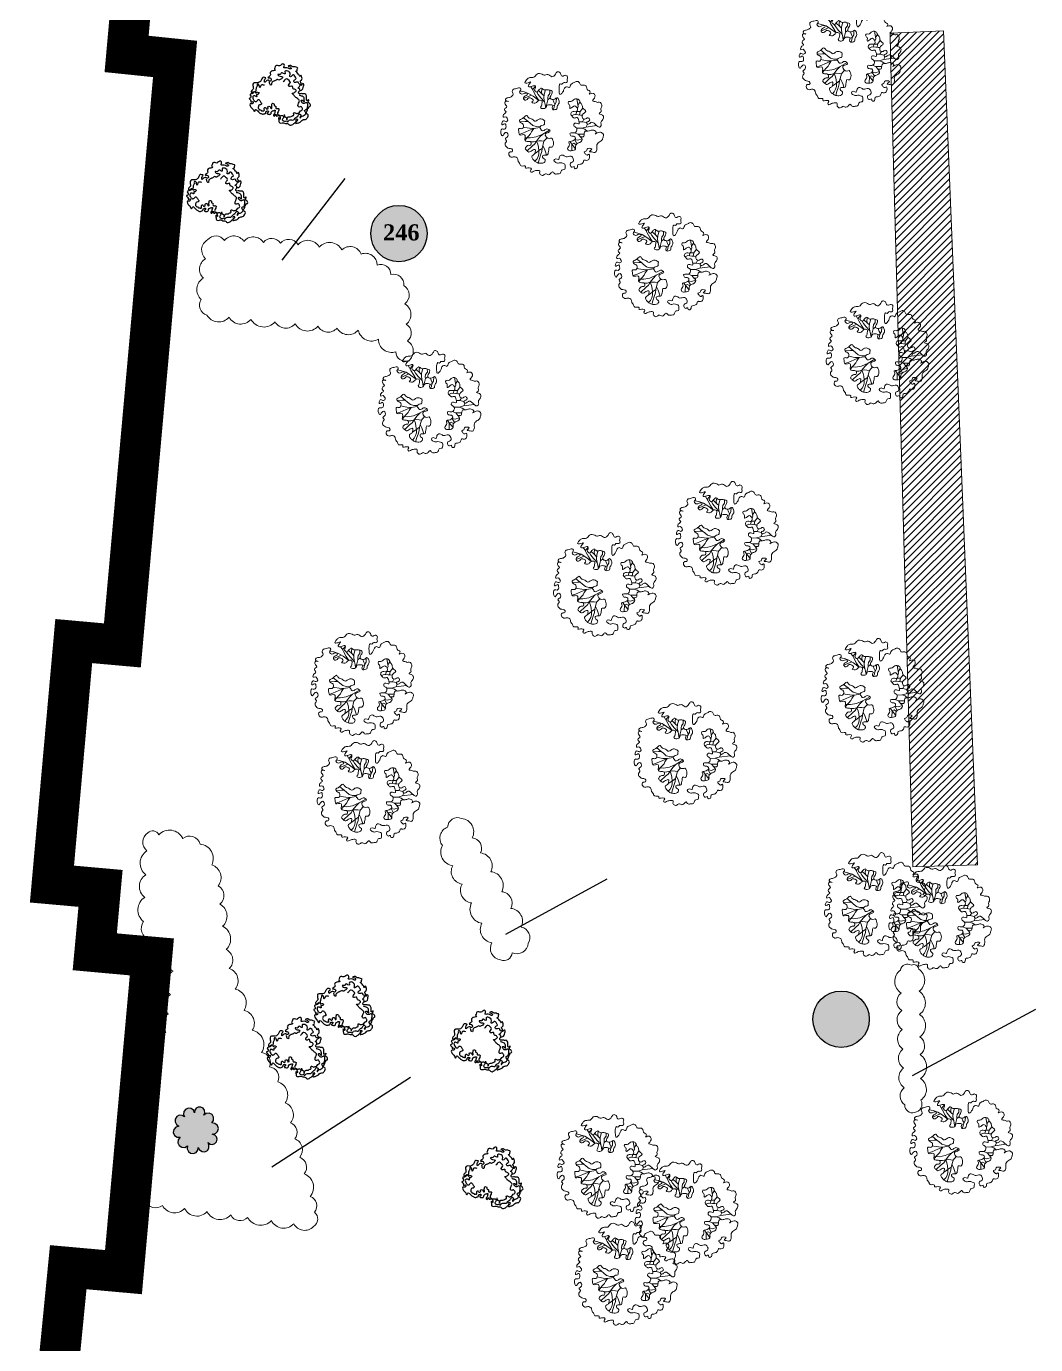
# Model space of a CAD drawing. Header units: metres. Extents: x 180 to 3220, y 13789 to 15035.
# Drawn here: x 719.06 to 743.88, y 14815.45 to 14847.87 of the extents above; entities that cross this region are included whole.
import ezdxf

# ---------------------------------------------------------------- set-up
doc = ezdxf.new("R2010")
doc.units = ezdxf.units.M
doc.header["$MEASUREMENT"] = 0
doc.linetypes.add('482 Границы районов', pattern=[5, 3, -1, 0, -1])
for name, color, linetype in [('!!!_1. Дендра_выноски_вырубка', 7, 'Continuous'), ('!!!_1. Дендра_выноски_сохранить', 7, 'Continuous'), ('!!!_Условные обозначения на ЛИСТ', 7, 'Continuous'), ('0 Хранение снега', 7, 'Continuous'), ('04 Дендроплан (существующие растения)', 7, 'Continuous'), ('04 Дендроплан (удаление)', 240, 'Continuous'), ('04 План (существующие кустарники)', 7, 'Continuous'), ('50 Дендроплан - Деревья вырубаемые', 7, 'Continuous')]:
    doc.layers.add(name, color=color, linetype=linetype)
doc.layers.get('50 Дендроплан - Деревья вырубаемые').off()
doc.styles.get("Standard").update_dxf_attribs({"font": 'arial.ttf'})

# ---------------------------------------------------------------- blocks, each defined once
blk = doc.blocks.new('A$C442D7FB9')
at = {"layer": '04 Дендроплан (удаление)', "lineweight": 30}
h = blk.add_hatch(color=0, dxfattribs=at)
h.dxf.hatch_style = 1
edge = h.paths.add_edge_path()
edge.add_arc((0, 0), 0.5, 0, 360)
at = {"layer": '04 Дендроплан (удаление)', "color": 0, "lineweight": 30}
blk.add_circle((0, 0), 0.5, dxfattribs=at)
blk = doc.blocks.new('A$Cb4aaf1f0')
at = {"layer": '04 Дендроплан (удаление)'}
h = blk.add_hatch(color=0, dxfattribs=at)
h.dxf.hatch_style = 1
h.paths.add_polyline_path([(0.394, 0.178), (0.394, 0.178), (0.436, 0.242), (0.436, 0.32), (0.397, 0.387), (0.33, 0.422), (0.253, 0.414), (0.192, 0.37), (0.217, 0.426), (0.211, 0.489), (0.177, 0.539), (0.122, 0.568), (0.06, 0.568), (0.008, 0.54), (-0.026, 0.489), (-0.033, 0.426), (-0.06, 0.49), (-0.116, 0.532), (-0.185, 0.541), (-0.25, 0.515), (-0.293, 0.46), (-0.304, 0.39), (-0.279, 0.326), (-0.339, 0.363), (-0.408, 0.366), (-0.47, 0.333), (-0.508, 0.273), (-0.512, 0.204), (-0.48, 0.14), (-0.423, 0.102), (-0.496, 0.077), (-0.545, 0.018), (-0.555, -0.058), (-0.523, -0.128), (-0.46, -0.17), (-0.383, -0.173), (-0.432, -0.233), (-0.441, -0.309), (-0.41, -0.379), (-0.346, -0.421), (-0.271, -0.424), (-0.203, -0.385), (-0.213, -0.455), (-0.185, -0.52), (-0.131, -0.562), (-0.061, -0.573), (0.004, -0.548), (0.048, -0.493), (0.06, -0.425), (0.093, -0.486), (0.151, -0.524), (0.221, -0.528), (0.283, -0.497), (0.322, -0.44), (0.322, -0.358), (0.298, -0.306), (0.348, -0.343), (0.409, -0.351), (0.467, -0.33), (0.508, -0.284), (0.522, -0.223), (0.506, -0.164), (0.462, -0.119), (0.403, -0.1), (0.48, -0.084), (0.535, -0.03), (0.553, 0.044), (0.53, 0.119), (0.47, 0.168)])
at = {"layer": '04 Дендроплан (удаление)', "flags": 128}
blk.add_lwpolyline([(0.394, 0.178), (0.394, 0.178), (0.436, 0.242), (0.436, 0.32), (0.397, 0.387), (0.33, 0.422), (0.253, 0.414), (0.192, 0.37), (0.217, 0.426), (0.211, 0.489), (0.177, 0.539), (0.122, 0.568), (0.06, 0.568), (0.008, 0.54), (-0.026, 0.489), (-0.033, 0.426), (-0.06, 0.49), (-0.116, 0.532), (-0.185, 0.541), (-0.25, 0.515), (-0.293, 0.46), (-0.304, 0.39), (-0.279, 0.326), (-0.339, 0.363), (-0.408, 0.366), (-0.47, 0.333), (-0.508, 0.273), (-0.512, 0.204), (-0.48, 0.14), (-0.423, 0.102), (-0.496, 0.077), (-0.545, 0.018), (-0.555, -0.058), (-0.523, -0.128), (-0.46, -0.17), (-0.383, -0.173), (-0.432, -0.233), (-0.441, -0.309), (-0.41, -0.379), (-0.346, -0.421), (-0.271, -0.424), (-0.203, -0.385), (-0.213, -0.455), (-0.185, -0.52), (-0.131, -0.562), (-0.061, -0.573), (0.004, -0.548), (0.048, -0.493), (0.06, -0.425), (0.093, -0.486), (0.151, -0.524), (0.221, -0.528), (0.283, -0.497), (0.322, -0.44), (0.322, -0.358), (0.298, -0.306), (0.348, -0.343), (0.409, -0.351), (0.467, -0.33), (0.508, -0.284), (0.522, -0.223), (0.506, -0.164), (0.462, -0.119), (0.403, -0.1), (0.48, -0.084), (0.535, -0.03), (0.553, 0.044), (0.53, 0.119), (0.47, 0.168)], close=True, dxfattribs=at)
blk = doc.blocks.new('Лиственное дерево существующее')
at = {"color": 114, "lineweight": 0}
for p, q in [((-1.275, 1.287), (-1.119, 1.252)), ((-0.829, 1.124), (-1.138, 0.99)), ((-1.119, 1.252), (-0.938, 1.195)), ((-0.938, 1.195), (-0.761, 1.08)), ((-0.799, 1.368), (-0.859, 1.458)), ((-0.751, 1.267), (-0.799, 1.368)), ((-0.782, 1.333), (-0.669, 1.479)), ((-0.761, 1.08), (-0.541, 0.917)), ((-0.639, 1.076), (-0.751, 1.267)), ((-0.541, 0.917), (-0.639, 1.076)), ((-0.62, 1.247), (-0.563, 1.155)), ((-0.563, 1.155), (-0.46, 1.026)), ((-0.403, 1.17), (-0.548, 1.306)), ((-0.427, 1.275), (-0.411, 1.393)), ((-0.415, 1.181), (-0.427, 1.275)), ((-0.334, 1.1), (-0.403, 1.17)), ((-0.337, 1.006), (-0.332, 1.162)), ((-0.332, 1.162), (-0.28, 1.33)), ((-0.183, 1.016), (-0.173, 1.105)), ((-0.173, 1.105), (-0.103, 1.192)), ((-0.103, 1.192), (-0.105, 1.321)), ((-0.46, 1.026), (-0.309, 0.866)), ((-0.309, 0.866), (-0.337, 1.006)), ((-0.285, 0.754), (-0.309, 0.866)), ((-0.266, 0.631), (-0.285, 0.754)), ((-0.266, 0.631), (-0.221, 0.786)), ((-0.221, 0.786), (-0.18, 0.943)), ((-0.18, 0.943), (-0.183, 1.016)), ((-0.18, 0.943), (-0.086, 1.015)), ((0.011, 0.712), (0.08, 0.738)), ((0.058, 0.845), (0.018, 0.955)), ((0.027, 0.553), (0.067, 0.65)), ((0.098, 0.768), (0.058, 0.845)), ((0.067, 0.65), (0.08, 0.738)), ((0.08, 0.738), (0.145, 0.845)), ((0.145, 0.845), (0.151, 1.018)), ((1.012, 0.68), (0.961, 0.98)), ((0.98, 0.595), (1.012, 0.68)), ((1.002, 0.737), (1.083, 0.859)), ((1.191, 0.617), (1.088, 0.479)), ((-1.081, 0.093), (-1.287, 0.08)), ((-0.976, 0.096), (-1.147, 0.235)), ((-0.973, 0.093), (-1.081, 0.093)), ((-0.885, 0.021), (-0.976, 0.096)), ((-0.772, -0.073), (-0.885, 0.021)), ((0.748, 0.317), (0.854, 0.368)), ((0.854, 0.368), (1.012, 0.353)), ((0.912, 0.363), (0.952, 0.477)), ((1.088, 0.479), (0.952, 0.477)), ((1.012, 0.353), (1.103, 0.344)), ((1.044, 0.078), (1.18, 0.078)), ((1.088, 0.479), (1.064, 0.348)), ((1.103, 0.344), (1.176, 0.338)), ((1.18, 0.078), (1.236, 0.183)), ((1.18, 0.078), (1.336, 0.043)), ((-1.169, -0.374), (-1.309, -0.418)), ((-0.931, -0.27), (-1.169, -0.374)), ((-1.091, -0.147), (-1.147, -0.134)), ((-0.91, -0.179), (-1.091, -0.147)), ((-0.95, -0.489), (-1.084, -0.647)), ((-0.86, -0.395), (-0.95, -0.489)), ((-0.739, -0.188), (-0.931, -0.27)), ((-0.739, -0.188), (-0.91, -0.179)), ((-0.821, -0.312), (-0.86, -0.395)), ((-0.739, -0.188), (-0.821, -0.312)), ((-0.638, -0.11), (-0.772, -0.073)), ((-0.5, -0.151), (-0.739, -0.188)), ((-0.386, -0.406), (-0.641, -0.519)), ((-0.489, -0.116), (-0.638, -0.11)), ((-0.386, -0.406), (-0.514, -0.534)), ((-0.113, -0.252), (-0.386, -0.406)), ((0.87, -0.356), (1.013, -0.408)), ((0.953, -0.18), (1.158, -0.176)), ((1.013, -0.408), (1.247, -0.408)), ((1.013, -0.408), (1.096, -0.512)), ((1.158, -0.176), (1.317, -0.128)), ((1.158, -0.176), (1.267, -0.218)), ((1.267, -0.218), (1.367, -0.287)), ((1.317, -0.128), (1.739, -0.074)), ((1.328, -0.127), (1.373, -0.019)), ((-0.882, -0.56), (-1.076, -0.551)), ((-0.804, -0.883), (-0.997, -1.067)), ((-0.641, -0.519), (-0.882, -0.56)), ((-0.75, -0.714), (-0.864, -0.716)), ((-0.699, -0.796), (-0.804, -0.883)), ((-0.624, -0.681), (-0.75, -0.714)), ((-0.624, -0.681), (-0.699, -0.796)), ((-0.514, -0.534), (-0.624, -0.681)), ((-0.525, -0.67), (-0.624, -0.681)), ((-0.624, -0.681), (-0.572, -0.807)), ((-0.572, -0.807), (-0.55, -0.923)), ((-0.55, -0.923), (-0.535, -1.06)), ((-0.408, -0.969), (-0.532, -1.058)), ((-0.427, -0.678), (-0.525, -0.67)), ((-0.335, -0.691), (-0.427, -0.678)), ((-0.408, -0.969), (-0.422, -1.093)), ((-0.335, -0.691), (-0.408, -0.969)), ((-0.381, -0.865), (-0.316, -0.99)), ((-0.212, -0.551), (-0.335, -0.691)), ((-0.316, -0.99), (-0.275, -1.107)), ((0.682, -0.698), (0.762, -0.798)), ((0.762, -0.798), (0.755, -1.059)), ((0.762, -0.798), (0.835, -0.77)), ((0.762, -0.798), (0.907, -0.988)), ((0.835, -0.77), (0.929, -0.824)), ((0.873, -0.622), (0.961, -0.786)), ((0.873, -0.622), (0.993, -0.651)), ((0.993, -0.651), (1.163, -0.596)), ((-0.629, -1.132), (-0.696, -1.173)), ((-0.622, -1.395), (-0.691, -1.474)), ((-0.532, -1.058), (-0.629, -1.132)), ((-0.566, -1.298), (-0.622, -1.395)), ((-0.535, -1.187), (-0.566, -1.298)), ((-0.515, -1.373), (-0.564, -1.545)), ((-0.535, -1.06), (-0.535, -1.187)), ((-0.47, -1.242), (-0.515, -1.373)), ((-0.422, -1.093), (-0.47, -1.242)), ((-0.275, -1.107), (-0.238, -1.23))]:
    blk.add_line(p, q, dxfattribs=at)
for points, knots in [([(-1.863, -0.802), (-1.881, -0.757), (-1.747, -0.684), (-1.911, -0.574), (-1.692, -0.517), (-1.79, -0.294), (-1.907, -0.385), (-1.984, -0.55), (-2.059, -0.321), (-1.999, -0.175), (-1.894, -0.235), (-1.819, -0.16), (-1.828, -0.083), (-1.849, 0.055), (-2.007, -0.094), (-1.999, 0.047), (-1.938, 0.153), (-1.832, 0.046), (-1.733, 0.144), (-1.793, 0.214), (-1.838, 0.303), (-1.955, 0.22), (-1.946, 0.341), (-1.898, 0.392), (-1.788, 0.464), (-1.907, 0.519), (-1.872, 0.623), (-1.76, 0.663), (-1.864, 0.745), (-1.889, 0.84), (-1.824, 0.904), (-1.659, 0.854), (-1.891, 0.903), (-1.808, 1.034), (-1.683, 1.022), (-1.589, 1.081), (-1.522, 1.172), (-1.609, 1.251), (-1.548, 1.37), (-1.423, 1.371), (-1.266, 1.445), (-1.233, 1.311), (-1.326, 1.255), (-1.263, 1.188), (-1.194, 1.144), (-1.114, 1.199), (-1.035, 1.222), (-0.951, 1.163), (-1.052, 1.106), (-1.123, 1.075), (-1.151, 0.983), (-1.088, 0.91), (-0.99, 0.942), (-0.937, 1.041), (-0.833, 0.999), (-0.758, 0.957), (-0.756, 0.875), (-0.858, 0.837), (-0.695, 0.783), (-0.611, 0.852), (-0.527, 0.951), (-0.375, 0.902), (-0.426, 0.79), (-0.418, 0.708), (-0.488, 0.654), (-0.425, 0.592), (-0.354, 0.593), (-0.251, 0.613), (-0.225, 0.746), (-0.105, 0.754), (0.053, 0.733), (-0.044, 0.628), (0.019, 0.538), (0.099, 0.557), (0.195, 0.575), (0.173, 0.707), (0.273, 0.796), (0.262, 0.925), (0.181, 1.071), (0.093, 0.951), (-0.002, 0.952), (-0.083, 0.981), (-0.098, 1.072), (-0.033, 1.146), (0.02, 1.288), (-0.113, 1.322), (-0.213, 1.354), (-0.344, 1.304), (-0.427, 1.44), (-0.522, 1.344), (-0.56, 1.288), (-0.617, 1.228), (-0.671, 1.281), (-0.73, 1.337), (-0.664, 1.401), (-0.662, 1.525), (-0.806, 1.471), (-0.975, 1.423), (-0.933, 1.56), (-0.796, 1.69), (-0.974, 1.592), (-1.114, 1.604), (-1.027, 1.718), (-0.966, 1.811), (-0.835, 1.824), (-0.696, 1.818), (-0.625, 1.999), (-0.435, 1.978), (-0.317, 1.874), (-0.169, 1.993), (-0.037, 1.791), (0.118, 1.927), (0.171, 2.072), (0.331, 2.017), (0.32, 1.881), (0.433, 1.862), (0.5, 1.939), (0.63, 1.849), (0.551, 1.757), (0.61, 1.682), (0.54, 1.583), (0.423, 1.658), (0.38, 1.528), (0.285, 1.601), (0.255, 1.442), (0.259, 1.344), (0.267, 1.066), (0.442, 1.277), (0.452, 1.397), (0.554, 1.491), (0.691, 1.367), (0.706, 1.583), (0.847, 1.604), (0.949, 1.69), (1.08, 1.634), (1.107, 1.482), (1.251, 1.539), (1.364, 1.464), (1.332, 1.318), (1.543, 1.296), (1.4, 1.122), (1.6, 1.263), (1.746, 1.049), (1.497, 0.884), (1.694, 0.879), (1.77, 0.828), (1.885, 0.882), (1.984, 0.691), (1.87, 0.579), (1.951, 0.461), (1.781, 0.392), (1.935, 0.365), (2.026, 0.299), (1.993, 0.151), (1.874, 0.063), (1.942, -0.057), (1.852, -0.164), (1.705, -0.058), (1.57, 0.123), (1.46, -0.006), (1.368, -0.037), (1.309, 0.063), (1.418, 0.081), (1.488, 0.156), (1.387, 0.288), (1.293, 0.151), (1.168, 0.211), (1.158, 0.338), (1.232, 0.414), (1.37, 0.508), (1.152, 0.589), (1.19, 0.754), (1.08, 0.827), (1.07, 0.942), (0.965, 0.989), (0.834, 0.976), (0.764, 0.841), (0.611, 0.902), (0.608, 0.768), (0.711, 0.734), (0.641, 0.537), (0.789, 0.661), (0.881, 0.732), (0.967, 0.639), (0.997, 0.553), (0.953, 0.449), (0.855, 0.484), (0.758, 0.479), (0.688, 0.371), (0.775, 0.293), (0.847, 0.19), (0.983, 0.282), (1.029, 0.149), (1.046, 0.081), (1.054, -0.055), (0.876, 0.088), (0.805, -0.111), (0.954, -0.136), (0.971, -0.254), (0.916, -0.36), (0.806, -0.365), (0.663, -0.342), (0.715, -0.526), (0.851, -0.462), (0.924, -0.585), (0.833, -0.657), (0.756, -0.694), (0.608, -0.696), (0.717, -0.859), (0.553, -0.942), (0.629, -1.071), (0.741, -1.059), (0.834, -1.056), (0.93, -0.996), (0.884, -0.867), (0.981, -0.75), (1.119, -0.739), (1.208, -0.591), (1.044, -0.489), (1.259, -0.545), (1.236, -0.392), (1.278, -0.271), (1.407, -0.301), (1.52, -0.244), (1.647, -0.243), (1.757, -0.342), (1.628, -0.447), (1.834, -0.304), (1.938, -0.341), (2.024, -0.427), (1.983, -0.534), (1.959, -0.679), (1.81, -0.72), (1.719, -0.862), (1.775, -0.997), (1.685, -1.157), (1.583, -1.102), (1.385, -1.113), (1.618, -0.979), (1.443, -0.96), (1.345, -0.98), (1.358, -1.093), (1.215, -1.09), (1.3, -1.192), (1.368, -1.263), (1.45, -1.161), (1.466, -1.327), (1.427, -1.431), (1.321, -1.45), (1.23, -1.407), (1.216, -1.557), (1.107, -1.596), (0.975, -1.601), (0.989, -1.703), (0.947, -1.778), (0.841, -1.769), (0.866, -1.645), (0.75, -1.749), (0.684, -1.637), (0.696, -1.538), (0.781, -1.521), (0.846, -1.457), (0.816, -1.355), (0.745, -1.251), (0.631, -1.287), (0.523, -1.314), (0.445, -1.241), (0.335, -1.218), (0.262, -1.295), (0.252, -1.455), (0.133, -1.345), (0.026, -1.44), (0.118, -1.522), (0.208, -1.565), (0.318, -1.52), (0.405, -1.554), (0.514, -1.588), (0.498, -1.691), (0.507, -1.814), (0.369, -1.786), (0.336, -1.883), (0.301, -1.974), (0.195, -1.957), (0.081, -2.01), (0.01, -1.844), (-0.069, -1.968), (-0.163, -2.035), (-0.279, -1.927), (-0.37, -2.065), (-0.477, -2.008), (-0.522, -1.934), (-0.473, -1.822), (-0.649, -1.838), (-0.74, -1.86), (-0.831, -1.93), (-0.905, -1.848), (-0.791, -1.771), (-0.94, -1.709), (-1.095, -1.791), (-1.036, -1.621), (-1.266, -1.715), (-1.272, -1.547), (-1.369, -1.482), (-1.348, -1.343), (-1.503, -1.274), (-1.621, -1.34), (-1.705, -1.268), (-1.734, -1.19), (-1.693, -1.089), (-1.578, -1.13), (-1.56, -1.01), (-1.655, -0.965), (-1.758, -0.976), (-1.811, -0.902), (-1.875, -0.857), (-1.857, -0.816), (-1.863, -0.802)], [0, 0, 0, 0, 0.144623, 0.231167, 0.368861, 0.533358, 0.626687, 0.740408, 0.935226, 1.031861, 1.128241, 1.198256, 1.294402, 1.368689, 1.507955, 1.574673, 1.679777, 1.79119, 1.883627, 1.959993, 2.039207, 2.131319, 2.201489, 2.277769, 2.379891, 2.45347, 2.54984, 2.629417, 2.713756, 2.836131, 2.877797, 2.974434, 3.098533, 3.174839, 3.310795, 3.448506, 3.489216, 3.62255, 3.689433, 3.833718, 3.988827, 4.05943, 4.152735, 4.217846, 4.281087, 4.383199, 4.466591, 4.525335, 4.60464, 4.706041, 4.777196, 4.850967, 4.941557, 5.035937, 5.13954, 5.219117, 5.28068, 5.339424, 5.435055, 5.564599, 5.681514, 5.792988, 5.892227, 5.976975, 6.036908, 6.095646, 6.173749, 6.252212, 6.380922, 6.484525, 6.602635, 6.692872, 6.777965, 6.844717, 6.928444, 7.02051, 7.167213, 7.282, 7.407383, 7.507264, 7.609206, 7.678412, 7.741177, 7.842553, 7.980652, 8.063007, 8.187574, 8.307662, 8.420868, 8.524456, 8.606097, 8.65359, 8.733663, 8.78115, 8.875736, 8.947733, 9.070923, 9.223371, 9.297752, 9.425798, 9.577891, 9.656402, 9.742281, 9.880076, 10.010368, 10.101704, 10.271449, 10.469408, 10.556507, 10.704089, 10.878467, 11.055291, 11.171089, 11.284149, 11.417731, 11.482645, 11.567427, 11.68373, 11.77169, 11.843492, 11.921933, 12.039354, 12.124248, 12.185085, 12.279334, 12.442083, 12.611011, 12.797738, 12.921046, 13.015017, 13.129765, 13.27535, 13.406716, 13.521304, 13.644281, 13.753137, 13.886642, 13.991763, 14.093139, 14.248215, 14.338926, 14.451134, 14.636917, 14.813923, 14.953979, 15.006047, 15.083831, 15.270441, 15.402543, 15.48891, 15.598301, 15.682028, 15.794092, 15.927518, 16.058446, 16.173604, 16.260996, 16.378012, 16.633999, 16.747204, 16.817387, 16.885538, 16.980265, 17.054418, 17.157369, 17.299589, 17.380857, 17.502298, 17.608515, 17.708493, 17.875073, 18.018008, 18.132164, 18.220812, 18.330672, 18.42764, 18.594846, 18.685597, 18.781631, 18.83834, 18.974753, 19.095535, 19.196942, 19.302834, 19.396624, 19.471771, 19.573189, 19.64865, 19.757506, 19.853667, 19.959896, 20.083661, 20.173311, 20.285247, 20.335982, 20.497146, 20.604648, 20.73546, 20.822811, 20.919446, 21.052361, 21.138111, 21.251311, 21.378508, 21.468801, 21.559641, 21.663684, 21.760796, 21.866457, 22.044178, 22.114637, 22.23047, 22.341438, 22.400666, 22.529106, 22.668332, 22.783263, 22.938439, 23.01956, 23.126312, 23.267144, 23.355432, 23.45979, 23.589203, 23.728577, 23.835857, 23.898351, 24.043906, 24.189962, 24.256212, 24.371649, 24.490581, 24.67199, 24.766696, 24.956099, 25.083087, 25.169948, 25.292933, 25.419422, 25.526836, 25.615518, 25.691414, 25.778638, 25.869312, 25.961297, 26.024928, 26.121298, 26.263466, 26.360434, 26.407027, 26.517617, 26.650303, 26.74818, 26.826653, 26.905094, 26.978885, 27.046871, 27.126191, 27.241376, 27.314599, 27.389769, 27.472839, 27.551312, 27.683547, 27.788448, 27.871841, 27.999501, 28.077604, 28.175679, 28.291585, 28.394565, 28.492933, 28.567087, 28.697918, 28.77954, 28.894137, 28.975271, 29.07451, 29.169691, 29.264917, 29.370694, 29.435998, 29.525045, 29.645134, 29.756428, 29.862319, 29.956635, 30.074745, 30.200153, 30.306664, 30.366297, 30.449133, 30.570729, 30.713328, 30.79014, 30.852634, 30.945669, 31.037541, 31.189615, 31.243213, 31.410359, 31.536232, 31.621622, 31.733558, 31.886269, 32.00739, 32.09115, 32.172123, 32.250875, 32.347965, 32.418568, 32.512539, 32.612542, 32.705135, 32.769699, 32.813194, 32.813194, 32.813194, 32.813194]), ([(-0.602, -1.531), (-0.637, -1.511), (-0.708, -1.467), (-0.788, -1.386), (-0.835, -1.244), (-0.712, -1.219), (-0.678, -1.13), (-0.654, -0.981), (-0.819, -1.048), (-0.915, -1.145), (-1.007, -1.056), (-1.104, -0.978), (-1.018, -0.888), (-0.949, -0.836), (-0.841, -0.875), (-0.83, -0.671), (-0.981, -0.711), (-1.12, -0.654), (-1.057, -0.535), (-1.096, -0.37), (-1.312, -0.5), (-1.319, -0.325), (-1.366, -0.145), (-1.189, -0.222), (-1.133, -0.117), (-1.133, 0.017), (-1.282, 0.029), (-1.313, 0.162), (-1.188, 0.195), (-1.12, 0.258), (-1.017, 0.368), (-0.96, 0.246), (-0.88, 0.2), (-0.773, 0.186), (-0.694, 0.064), (-0.588, 0.147), (-0.489, 0.209), (-0.378, 0.177), (-0.291, 0.112), (-0.324, 0.045), (-0.292, -0.066), (-0.449, -0.048), (-0.518, -0.154), (-0.453, -0.207), (-0.425, -0.292), (-0.309, -0.266), (-0.239, -0.183), (-0.144, -0.218), (-0.058, -0.305), (-0.195, -0.348), (-0.301, -0.387), (-0.272, -0.491), (-0.218, -0.55), (-0.136, -0.606), (-0.023, -0.531), (0.024, -0.659), (0.046, -0.756), (0.034, -0.851), (-0.017, -0.955), (-0.152, -0.883), (-0.141, -1.045), (-0.171, -1.124), (-0.178, -1.235), (-0.287, -1.228), (-0.413, -1.238), (-0.379, -1.369), (-0.286, -1.387), (-0.29, -1.469), (-0.332, -1.538), (-0.429, -1.563), (-0.519, -1.55), (-0.579, -1.545), (-0.602, -1.531)], [0, 0, 0, 0, 0.119147, 0.244704, 0.355195, 0.456841, 0.525213, 0.64652, 0.761794, 0.906015, 0.999107, 1.102214, 1.21292, 1.287506, 1.35766, 1.479239, 1.62773, 1.713089, 1.858081, 1.936445, 2.136108, 2.227757, 2.383509, 2.506371, 2.592801, 2.687321, 2.856666, 2.919037, 3.017629, 3.155387, 3.246677, 3.353704, 3.442539, 3.52579, 3.669986, 3.756325, 3.869148, 4.011227, 4.081037, 4.138722, 4.206699, 4.365743, 4.440415, 4.505889, 4.585073, 4.671725, 4.788569, 4.878809, 4.948708, 5.073582, 5.166391, 5.253695, 5.327262, 5.415765, 5.519566, 5.621336, 5.725491, 5.831081, 5.911981, 6.005594, 6.125346, 6.227321, 6.306075, 6.391977, 6.508685, 6.596002, 6.686109, 6.737432, 6.809051, 6.915906, 7.005912, 7.085383, 7.085383, 7.085383, 7.085383])]:
    blk.add_open_spline(points, degree=3, knots=knots, dxfattribs=at)
blk = doc.blocks.new('A$Cd2c5afdf')
at = {"layer": '04 Дендроплан (существующие растения)', "color": 114}
for points, start_tangent, end_tangent in [([(-0.616, -0.319), (-0.631, -0.351), (-0.647, -0.371), (-0.678, -0.324), (-0.711, -0.286), (-0.748, -0.232), (-0.749, -0.185), (-0.699, -0.182), (-0.674, -0.152), (-0.683, -0.126), (-0.726, -0.143), (-0.733, -0.108), (-0.773, -0.048), (-0.739, -0.035), (-0.734, 0.003), (-0.754, 0.051), (-0.711, 0.067), (-0.641, 0.116), (-0.637, 0.123), (-0.647, 0.125), (-0.693, 0.092), (-0.724, 0.103), (-0.723, 0.125), (-0.674, 0.187), (-0.682, 0.267), (-0.669, 0.327), (-0.625, 0.338), (-0.557, 0.337), (-0.499, 0.37), (-0.462, 0.436), (-0.436, 0.469), (-0.393, 0.466), (-0.361, 0.454), (-0.388, 0.422), (-0.397, 0.373), (-0.395, 0.349), (-0.358, 0.374), (-0.283, 0.388), (-0.275, 0.379), (-0.241, 0.387), (-0.232, 0.414), (-0.249, 0.449), (-0.314, 0.462), (-0.279, 0.491), (-0.246, 0.532), (-0.259, 0.567), (-0.241, 0.607), (-0.204, 0.627), (-0.145, 0.637), (-0.127, 0.652), (-0.15, 0.659), (-0.144, 0.707), (-0.122, 0.756), (-0.079, 0.764), (-0.029, 0.752), (0.017, 0.782), (0.04, 0.797), (0.071, 0.797), (0.085, 0.782), (0.088, 0.741), (0.078, 0.706), (0.117, 0.702), (0.187, 0.696), (0.247, 0.676), (0.261, 0.687), (0.254, 0.705), (0.231, 0.731), (0.185, 0.746), (0.2, 0.753), (0.245, 0.763), (0.298, 0.731), (0.338, 0.732), (0.378, 0.718), (0.419, 0.699), (0.405, 0.67), (0.402, 0.63), (0.369, 0.618), (0.394, 0.599), (0.433, 0.551), (0.457, 0.527), (0.47, 0.492), (0.479, 0.503), (0.495, 0.527), (0.516, 0.495), (0.526, 0.442), (0.51, 0.403), (0.489, 0.385), (0.484, 0.362), (0.506, 0.32), (0.503, 0.272), (0.546, 0.316), (0.57, 0.293), (0.562, 0.249), (0.547, 0.186), (0.513, 0.155), (0.469, 0.14), (0.443, 0.114), (0.44, 0.081), (0.469, 0.065), (0.521, 0.07), (0.557, 0.06), (0.594, 0.063), (0.635, 0.014), (0.639, -0.025), (0.639, -0.073), (0.643, -0.106), (0.694, -0.081), (0.684, -0.116), (0.672, -0.148), (0.709, -0.174), (0.731, -0.205), (0.726, -0.24), (0.696, -0.253), (0.683, -0.291), (0.662, -0.302), (0.662, -0.331), (0.642, -0.374), (0.636, -0.424), (0.673, -0.449), (0.674, -0.485), (0.653, -0.525), (0.627, -0.556), (0.545, -0.575), (0.506, -0.61), (0.443, -0.646), (0.41, -0.655), (0.371, -0.662), (0.372, -0.602), (0.374, -0.571), (0.421, -0.571), (0.413, -0.589), (0.366, -0.633), (0.315, -0.678), (0.277, -0.7), (0.225, -0.707), (0.203, -0.688), (0.17, -0.666), (0.122, -0.665), (0.069, -0.647), (0.036, -0.652), (-0.02, -0.652), (-0.04, -0.631), (-0.044, -0.593), (-0.049, -0.527), (-0.013, -0.562), (-0.022, -0.494), (-0.041, -0.467), (-0.08, -0.476), (-0.103, -0.482), (-0.116, -0.434), (-0.137, -0.473), (-0.166, -0.481), (-0.174, -0.461), (-0.151, -0.423), (-0.142, -0.381), (-0.135, -0.34), (-0.169, -0.346), (-0.197, -0.355), (-0.23, -0.39), (-0.237, -0.423), (-0.263, -0.441), (-0.303, -0.435), (-0.325, -0.43), (-0.332, -0.409), (-0.319, -0.401), (-0.302, -0.382), (-0.305, -0.358), (-0.33, -0.361), (-0.357, -0.365), (-0.364, -0.397), (-0.375, -0.417), (-0.397, -0.424), (-0.431, -0.436), (-0.466, -0.43), (-0.497, -0.416), (-0.526, -0.398), (-0.547, -0.376), (-0.582, -0.341), (-0.616, -0.319)], (-0.978083, 0.208214), (-0.978083, 0.208214)), ([(0.466, 0.153), (0.468, 0.175), (0.428, 0.204), (0.455, 0.234), (0.473, 0.258), (0.476, 0.296), (0.444, 0.315), (0.433, 0.347), (0.385, 0.348), (0.343, 0.344), (0.323, 0.367), (0.331, 0.398), (0.382, 0.441), (0.363, 0.472), (0.331, 0.521), (0.302, 0.528), (0.258, 0.491), (0.228, 0.488), (0.229, 0.51), (0.23, 0.576), (0.198, 0.611), (0.147, 0.629), (0.115, 0.623), (0.102, 0.601), (0.108, 0.556), (0.07, 0.562), (0.037, 0.581), (0.013, 0.573), (-0.014, 0.539), (-0.069, 0.542), (-0.062, 0.521), (-0.016, 0.496), (0.047, 0.48), (0.022, 0.436), (-0.016, 0.417), (-0.047, 0.403), (-0.075, 0.419), (-0.11, 0.402), (-0.142, 0.384), (-0.167, 0.376), (-0.207, 0.352), (-0.226, 0.32), (-0.233, 0.274), (-0.261, 0.291), (-0.273, 0.329), (-0.279, 0.356)], (0.359015, 0.933332), (0.017504, 0.999847)), ([(0.087, -0.446), (0.102, -0.5), (0.135, -0.513), (0.146, -0.55), (0.153, -0.576), (0.171, -0.521), (0.207, -0.5), (0.261, -0.495), (0.297, -0.472), (0.318, -0.467), (0.324, -0.4), (0.358, -0.405), (0.39, -0.421), (0.425, -0.411), (0.455, -0.405), (0.489, -0.357), (0.533, -0.333), (0.535, -0.296), (0.52, -0.27), (0.497, -0.245), (0.461, -0.262), (0.428, -0.247), (0.428, -0.198), (0.452, -0.137), (0.461, -0.11), (0.444, -0.079), (0.412, -0.052), (0.339, 0.008), (0.316, 0.039), (0.281, 0.081), (0.323, 0.085), (0.358, 0.111), (0.38, 0.135), (0.341, 0.179), (0.31, 0.187), (0.285, 0.255), (0.235, 0.244), (0.199, 0.253), (0.208, 0.304), (0.238, 0.345), (0.206, 0.393), (0.151, 0.429), (0.113, 0.417), (0.081, 0.378), (0.061, 0.356)], (0.290361, -0.956917), (-0.678805, -0.734319)), ([(-0.398, 0.275), (-0.442, 0.282), (-0.477, 0.281), (-0.491, 0.258), (-0.515, 0.212), (-0.524, 0.249), (-0.541, 0.29), (-0.561, 0.302), (-0.577, 0.295), (-0.579, 0.253), (-0.594, 0.225), (-0.605, 0.189), (-0.611, 0.152), (-0.615, 0.114), (-0.615, 0.091), (-0.591, 0.096), (-0.554, 0.1), (-0.531, 0.087), (-0.542, 0.062), (-0.559, 0.047), (-0.593, 0.044), (-0.59, 0.014), (-0.591, -0.007), (-0.62, 0.004), (-0.647, 0.014), (-0.678, 0.007), (-0.687, -0.018), (-0.678, -0.067), (-0.653, -0.102), (-0.63, -0.122), (-0.61, -0.125), (-0.584, -0.115), (-0.562, -0.085), (-0.539, -0.078), (-0.514, -0.101), (-0.492, -0.132), (-0.478, -0.159), (-0.468, -0.176), (-0.474, -0.192), (-0.497, -0.204), (-0.537, -0.218), (-0.549, -0.25), (-0.55, -0.289), (-0.531, -0.31), (-0.519, -0.326), (-0.493, -0.327), (-0.468, -0.353), (-0.441, -0.351), (-0.427, -0.358), (-0.403, -0.348), (-0.402, -0.325), (-0.406, -0.304), (-0.397, -0.281), (-0.379, -0.275), (-0.359, -0.294), (-0.339, -0.31), (-0.315, -0.301), (-0.309, -0.282), (-0.314, -0.259), (-0.287, -0.242), (-0.257, -0.255), (-0.247, -0.279), (-0.237, -0.297), (-0.217, -0.287), (-0.221, -0.256), (-0.217, -0.211), (-0.208, -0.171), (-0.184, -0.172), (-0.159, -0.188), (-0.156, -0.219), (-0.132, -0.237), (-0.12, -0.25), (-0.119, -0.288), (-0.1, -0.298), (-0.071, -0.294), (-0.044, -0.307), (-0.045, -0.326), (-0.053, -0.358), (-0.076, -0.407), (-0.078, -0.437), (-0.061, -0.452), (-0.039, -0.456), (-0.016, -0.476), (0.006, -0.473), (0.045, -0.467), (0.068, -0.486), (0.073, -0.515), (0.055, -0.544), (0.041, -0.572), (0.051, -0.59), (0.071, -0.602), (0.119, -0.608), (0.159, -0.608), (0.164, -0.633), (0.182, -0.615), (0.21, -0.584), (0.269, -0.576), (0.318, -0.578), (0.342, -0.556), (0.375, -0.518), (0.417, -0.492), (0.434, -0.468), (0.451, -0.439), (0.474, -0.436), (0.496, -0.455), (0.498, -0.48), (0.473, -0.518), (0.483, -0.536), (0.499, -0.502), (0.551, -0.477), (0.601, -0.446), (0.619, -0.422), (0.609, -0.39), (0.59, -0.35), (0.616, -0.325), (0.642, -0.317), (0.653, -0.288), (0.66, -0.252), (0.665, -0.199), (0.655, -0.17), (0.626, -0.152), (0.597, -0.168), (0.564, -0.174), (0.537, -0.162), (0.511, -0.127), (0.505, -0.096), (0.53, -0.091), (0.55, -0.109), (0.582, -0.13), (0.578, -0.083), (0.575, -0.037), (0.552, -0.006), (0.515, 0.01), (0.47, 0.024), (0.453, 0.031)], (-0.900669, 0.434505), (-0.965091, 0.261915))]:
    blk.add_spline(points, degree=3, dxfattribs=dict(at, start_tangent=start_tangent, end_tangent=end_tangent))

msp = doc.modelspace()

# ---------------------------------------------------------------- hatches: boundary and pattern name
at = {"layer": '0 Хранение снега', "lineweight": 5}
h = msp.add_hatch(dxfattribs=at)
h.set_pattern_fill('ANSI31', color=1)
h.paths.add_polyline_path([(740.861, 14827.206), (740.317, 14847.167), (740.305, 14847.709), (741.616, 14847.762), (742.451, 14827.25)])

# ---------------------------------------------------------------- linework, layer by layer
at = {"layer": '!!!_1. Дендра_выноски_сохранить', "lineweight": 30}
for points in [[(726.89, 14844.129), (725.342, 14842.126)], [(733.34, 14826.897), (730.847, 14825.538)], [(743.884, 14823.693), (740.845, 14822.066)], [(728.51, 14822.02), (725.095, 14819.816)]]:
    msp.add_lwpolyline(points, dxfattribs=at)
at = {"layer": '!!!_Условные обозначения на ЛИСТ', "color": 5, "linetype": '482 Границы районов', "lineweight": 20, "const_width": 1}
msp.add_lwpolyline([(723.328, 14867.226), (724.522, 14867.119), (724.037, 14861.727), (725.621, 14861.585), (725.383, 14858.438), (723.754, 14858.584), (723.257, 14853.065), (722.062, 14853.172), (721.526, 14847.196), (722.718, 14847.073), (721.422, 14832.649), (720.226, 14832.756), (719.69, 14826.78), (720.885, 14826.673), (720.743, 14825.114), (721.54, 14825.042), (722.147, 14824.988), (721.449, 14817.235), (720.091, 14817.357), (719.561, 14811.97)], dxfattribs=at)
at = {"layer": '0 Хранение снега', "color": 1, "lineweight": 5, "true_color": 0xf11009}
msp.add_lwpolyline([(740.861, 14827.206), (740.317, 14847.167), (740.305, 14847.709), (741.616, 14847.762), (742.451, 14827.25)], close=True, dxfattribs=at)
at = {"layer": '04 План (существующие кустарники)', "color": 65, "lineweight": 0}
for points in [[(723.519, 14842.624, 0.520567), (723.469, 14842.156, 0.520567), (723.419, 14841.683, 0.520567), (723.363, 14841.157, 0.520567), (723.501, 14840.775, 0.520567), (724.046, 14840.72, 0.520567), (724.584, 14840.666, 0.520567), (725.178, 14840.607, 0.520567), (725.672, 14840.557, 0.520567), (726.231, 14840.501, 0.520567), (726.703, 14840.454, 0.520567), (727.225, 14840.402, 0.520567), (727.721, 14840.183, 0.520567), (728.147, 14839.871, 0.520567), (728.464, 14839.652, 0.520567), (728.433, 14840.138, 0.520567), (728.406, 14840.55, 0.520567), (728.373, 14841.05, 0.520567), (728.344, 14841.5, 0.520567), (728.028, 14841.773, 0.520567), (727.69, 14842.005, 0.520567), (727.298, 14842.275, 0.520567), (726.821, 14842.38, 0.520567), (726.263, 14842.444, 0.520567), (725.742, 14842.505, 0.520567), (725.309, 14842.541, 0.520567), (724.891, 14842.56, 0.520567), (724.41, 14842.583, 0.520567), (723.93, 14842.605, 0.520567), (723.519, 14842.624, 0.520567)], [(722.047, 14828.036, 0.520567), (722.026, 14827.598, 0.520567), (721.998, 14827.01, 0.520567), (721.972, 14826.452, 0.520567), (721.944, 14825.858, 0.520567), (722.093, 14825.41, 0.520567), (722.569, 14825.116, 0.520567), (722.674, 14824.641, 0.520567), (722.603, 14824.058, 0.520567), (722.546, 14823.588, 0.520567), (722.491, 14823.132, 0.520567), (722.431, 14822.64, 0.520567), (722.371, 14822.143, 0.520567), (722.304, 14821.595, 0.520567), (722.245, 14821.104, 0.520567), (722.173, 14820.516, 0.520567), (722.103, 14819.941, 0.520567), (722.043, 14819.449, 0.520567), (721.988, 14818.991, 0.520567), (722.407, 14818.876, 0.520567), (722.951, 14818.8, 0.520567), (723.505, 14818.723, 0.520567), (724.087, 14818.641, 0.520567), (724.503, 14818.583, 0.520567), (725.088, 14818.502, 0.520567), (725.639, 14818.425, 0.520567), (726.122, 14818.357, 0.520567), (726.147, 14818.709, 0.520567), (726.042, 14819.098, 0.520567), (725.894, 14819.652, 0.520567), (725.784, 14820.061, 0.520567), (725.662, 14820.514, 0.520567), (725.557, 14820.907, 0.520567), (725.425, 14821.397, 0.520567), (725.246, 14821.913, 0.520567), (725.038, 14822.281, 0.520567), (724.847, 14822.634, 0.520567), (724.618, 14823.184, 0.520567), (724.415, 14823.671, 0.520567), (724.197, 14824.196, 0.520567), (724.05, 14824.704, 0.520567), (723.977, 14825.169, 0.520567), (723.885, 14825.743, 0.520567), (723.823, 14826.284, 0.520567), (723.782, 14826.739, 0.520567), (723.621, 14827.249, 0.520567), (723.337, 14827.764, 0.520567), (722.907, 14827.903, 0.520567), (722.318, 14827.994, 0.520567), (722.047, 14828.036, 0.520567)]]:
    msp.add_lwpolyline(points, format="xyb", dxfattribs=at)
at = {"layer": '04 План (существующие кустарники)', "color": 65, "lineweight": 0, "extrusion": (0, 0, -1)}
for points in [[(-730.721, 14824.914, 0.520567), (-730.507, 14825.338, 0.520567), (-730.264, 14825.817, 0.520567), (-730.012, 14826.314, 0.520567), (-729.776, 14826.78, 0.520567), (-729.547, 14827.231, 0.520567), (-729.295, 14827.73, 0.520567), (-729.421, 14828.178, 0.520567), (-729.766, 14828.394, 0.520567), (-730.028, 14827.916, 0.520567), (-730.232, 14827.544, 0.520567), (-730.485, 14827.084, 0.520567), (-730.755, 14826.591, 0.520567), (-730.979, 14826.182, 0.520567), (-731.233, 14825.721, 0.520567), (-731.405, 14825.326, 0.520567), (-731.01, 14825.088, 0.520567), (-730.721, 14824.914, 0.520567)], [(-741.009, 14824.69, 0.520567), (-741.018, 14824.144, 0.520567), (-741.028, 14823.574, 0.520567), (-741.037, 14823.02, 0.520567), (-741.045, 14822.585, 0.520567), (-741.055, 14821.995, 0.520567), (-741.064, 14821.465, 0.520567), (-740.904, 14821.162, 0.520567), (-740.667, 14821.348, 0.520567), (-740.653, 14821.769, 0.520567), (-740.637, 14822.255, 0.520567), (-740.621, 14822.719, 0.520567), (-740.605, 14823.2, 0.520567), (-740.59, 14823.667, 0.520567), (-740.575, 14824.098, 0.520567), (-740.556, 14824.664, 0.520567), (-740.831, 14824.786, 0.520567), (-741.009, 14824.69, 0.520567)]]:
    msp.add_lwpolyline(points, format="xyb", dxfattribs=at)

# ---------------------------------------------------------------- block references
at = {"layer": '04 Дендроплан (существующие растения)', "lineweight": 0, "xscale": 0.6250000000001705, "yscale": 0.6250000000001705, "zscale": 0.6250000000001705}
for p in [(739.318, 14847.14), (732.001, 14845.479), (734.796, 14842.005), (740.003, 14839.844), (728.987, 14838.622), (736.297, 14835.403), (733.295, 14834.143), (727.326, 14831.707), (739.879, 14831.542), (735.281, 14829.983), (727.484, 14829.028), (739.961, 14826.275), (741.54, 14825.954), (742.061, 14820.425), (733.383, 14819.831), (735.306, 14818.705), (733.815, 14817.2)]:
    msp.add_blockref('Лиственное дерево существующее', p, dxfattribs=at)
at = {"layer": '04 Дендроплан (удаление)', "color": 0}
msp.add_blockref('A$Cb4aaf1f0', (723.23, 14820.726), dxfattribs=at)
at = {"layer": '04 План (существующие кустарники)', "lineweight": 0}
for p in [(725.315, 14846.151), (723.771, 14843.76), (726.9, 14823.742), (725.738, 14822.7), (730.265, 14822.874), (730.544, 14819.508)]:
    msp.add_blockref('A$Cd2c5afdf', p, dxfattribs=at)
at = {"layer": '50 Дендроплан - Деревья вырубаемые', "color": 0, "xscale": 1.387412866280584, "yscale": 1.387412866280584, "zscale": 1.387412866280584}
for p in [(728.225, 14842.777), (739.098, 14823.455)]:
    msp.add_blockref('A$C442D7FB9', p, dxfattribs=at)

# ---------------------------------------------------------------- texts
at = {"layer": '!!!_1. Дендра_выноски_вырубка', "color": 1, "true_color": 0xf11009, "insert": (727.832, 14842.603), "char_height": 0.2, "width": 0.8733, "attachment_point": 7}
msp.add_mtext('\\fTimes New Roman|i0|b1;\\H0.396956;246', dxfattribs=at)

doc.saveas('drawing.dxf')
